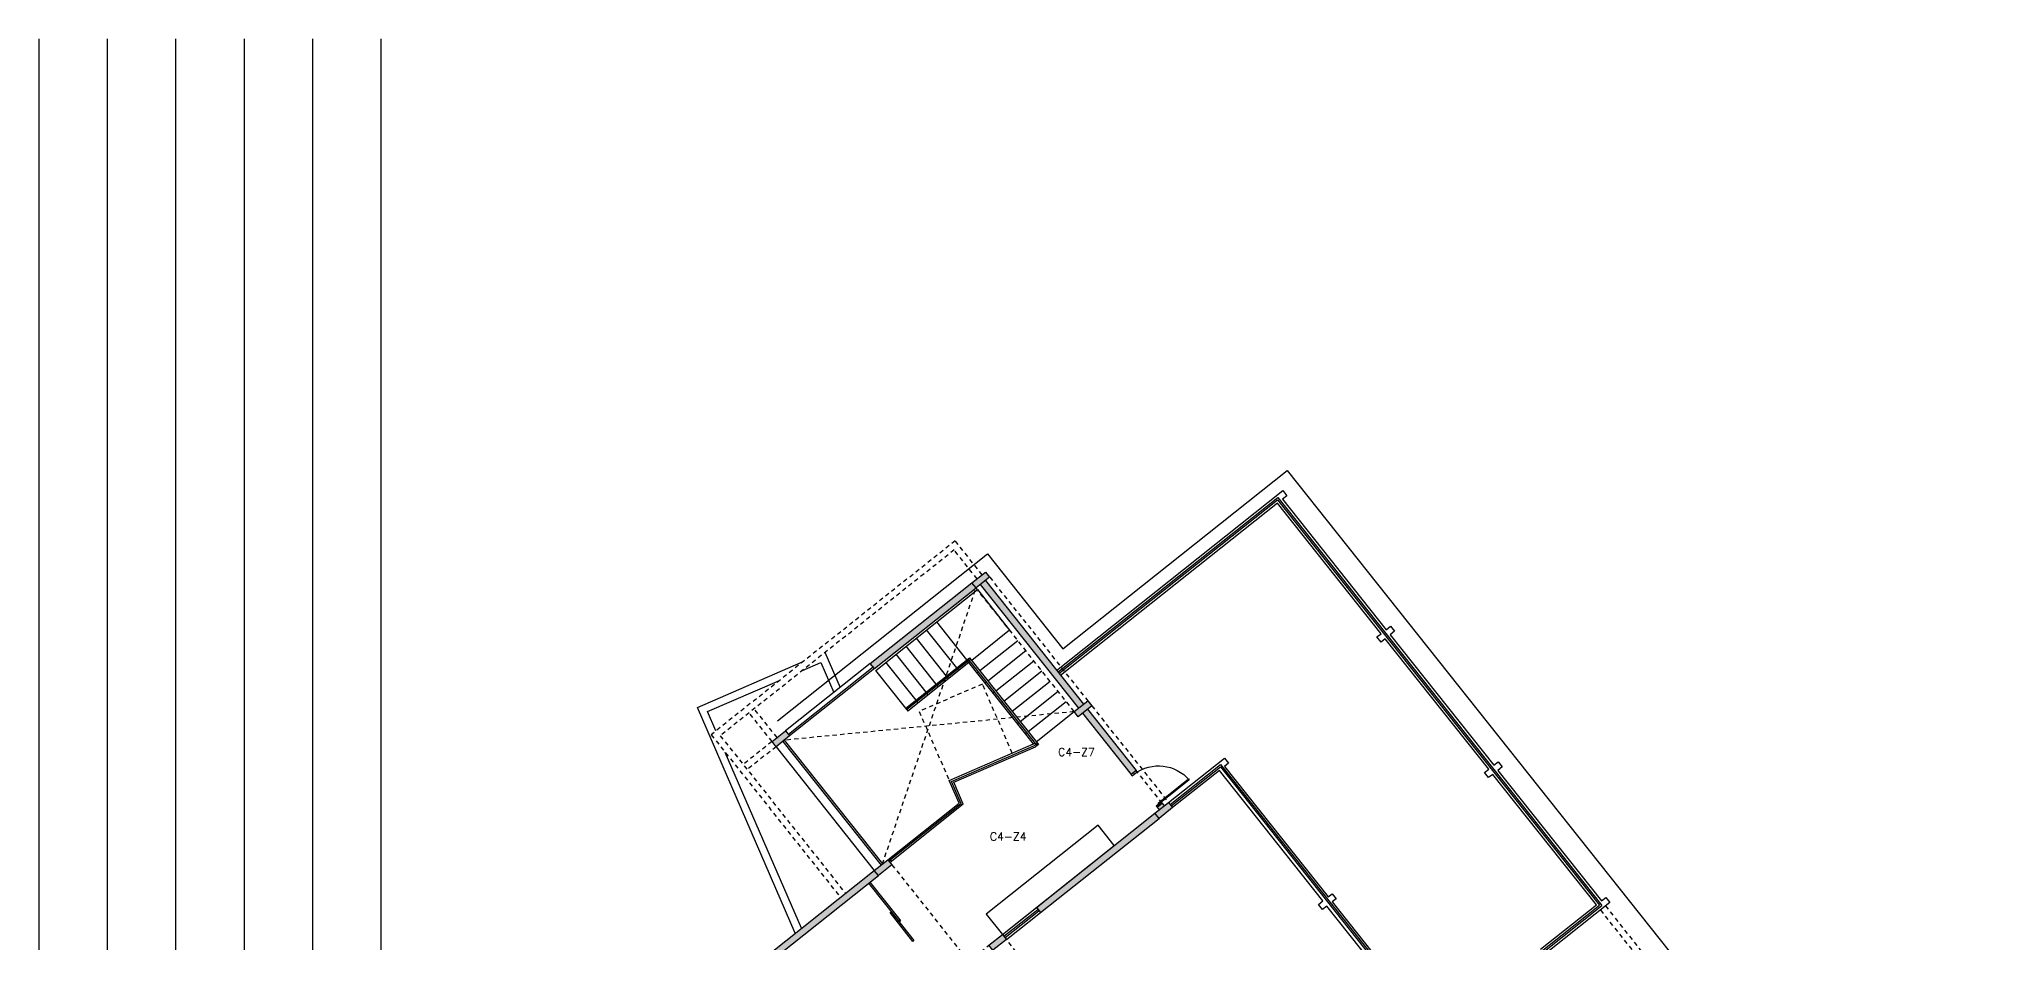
# Model space of a CAD drawing. Header units: metres. Extents: x 51 to 18146, y -212 to 18074.
# Drawn here: x 3265.7 to 3322.4, y 2255.7 to 2282.1 of the extents above; entities that cross this region are included whole.
import ezdxf

# ---------------------------------------------------------------- set-up
doc = ezdxf.new("R2010")
doc.units = ezdxf.units.M
doc.linetypes.add('HIDDEN2', pattern=[0.1875, 0.125, -0.0625])
doc.layers.get('0').update_dxf_attribs({"color": 250})
doc.layers.add('AY', color=1, linetype='Continuous')
doc.layers.add('NO', color=250, linetype='Continuous')
doc.layers.get('0').freeze()
doc.styles.add('ROMANS', font='romans', dxfattribs={"height": 0.13})

# ---------------------------------------------------------------- blocks, each defined once
blk = doc.blocks.new('*U143')
for points in [[(0.03, 0.975), (0.03, 0.075), (0.06, 0.075), (0.06, 0.975)], [(0.03, 0), (0, 0), (0, 0.15), (0.03, 0.15)], [(0.96, 0), (0.93, 0), (0.93, 0.15), (0.96, 0.15)]]:
    blk.add_lwpolyline(points, close=True)
blk.add_arc((-0.01, 0.035), 0.941, 2.452, 87.548)
blk = doc.blocks.new('PISO 1')
at = {"layer": 'NO', "true_color": 0x121212}
h = blk.add_hatch(color=250, dxfattribs=at)
h.dxf.hatch_style = 1
h.paths.add_polyline_path([(282.647, 348.522), (282.765, 348.373), (282.369, 348.058), (282.251, 348.207)])
h.paths.add_polyline_path([(273.846, 346.379), (273.964, 346.231), (273.568, 345.916), (273.45, 346.065)])
h.paths.add_polyline_path([(279.296, 350.707), (279.414, 350.559), (279.018, 350.244), (278.9, 350.392)])
h.paths.add_polyline_path([(287.614, 328.23), (287.732, 328.082), (288.129, 328.396), (288.01, 328.545)])
h.paths.add_polyline_path([(285.008, 345.549), (285.126, 345.401), (284.73, 345.086), (284.612, 345.235)])
h.paths.add_polyline_path([(276.306, 354.472), (276.424, 354.324), (276.027, 354.009), (275.909, 354.157)])
h.paths.add_polyline_path([(284.467, 332.193), (284.585, 332.045), (284.981, 332.36), (284.863, 332.508)])
h.paths.add_polyline_path([(281.319, 336.157), (281.437, 336.008), (281.833, 336.323), (281.715, 336.471)])
h.paths.add_polyline_path([(278.171, 340.12), (278.289, 339.971), (278.686, 340.286), (278.568, 340.435)])
h.paths.add_polyline_path([(275.811, 343.092), (275.929, 342.944), (276.325, 343.258), (276.207, 343.407)])
h.paths.add_polyline_path([(294.451, 333.66), (294.569, 333.511), (294.172, 333.196), (294.054, 333.345)])
h.paths.add_polyline_path([(291.303, 337.623), (291.421, 337.474), (291.025, 337.16), (290.907, 337.308)])
h.paths.add_polyline_path([(288.156, 341.586), (288.274, 341.438), (287.877, 341.123), (287.759, 341.271)])
h.paths.add_polyline_path([(285.142, 355.35), (285.26, 355.201), (284.863, 354.886), (284.745, 355.035)])
h.paths.add_polyline_path([(282.151, 359.115), (282.269, 358.966), (281.873, 358.652), (281.755, 358.8)])
h.paths.add_polyline_path([(287.502, 352.377), (287.62, 352.229), (287.224, 351.914), (287.106, 352.063)])
at = {"layer": 'NO', "true_color": 0x515152}
h = blk.add_hatch(color=251, dxfattribs=at)
h.dxf.hatch_style = 1
h.paths.add_polyline_path([(281.873, 358.652), (281.755, 358.8), (278.783, 356.439), (278.901, 356.291)])
h = blk.add_hatch(color=251, dxfattribs=at)
h.dxf.hatch_style = 1
h.paths.add_polyline_path([(284.869, 355.133), (285.018, 355.252), (282.146, 358.868), (281.997, 358.75)])
h.paths.add_polyline_path([(285.136, 355.103), (284.987, 354.985), (286.411, 353.192), (286.56, 353.31)])
h = blk.add_hatch(color=251, dxfattribs=at)
h.dxf.hatch_style = 1
h.paths.add_polyline_path([(287.224, 351.914), (287.106, 352.063), (283.638, 349.309), (283.756, 349.16), (283.855, 349.239), (283.855, 349.239), (283.954, 349.317)])
h.paths.add_polyline_path([(287.378, 352.279), (287.315, 352.358), (287.167, 352.24), (287.23, 352.161)])
h = blk.add_hatch(color=251, dxfattribs=at)
h.dxf.hatch_style = 1
h.paths.add_polyline_path([(278.289, 339.971), (278.171, 340.12), (276.14, 338.507), (276.258, 338.358)])
h.paths.add_polyline_path([(273.568, 345.916), (273.45, 346.065), (271.419, 344.451), (271.537, 344.303)])
h.paths.add_polyline_path([(279.018, 350.244), (278.9, 350.392), (273.846, 346.379), (273.964, 346.231)])
at = {"layer": 'AY', "color": 15}
for p, q in [((254.472, 374.703), (254.472, 250.238)), ((256.472, 374.703), (256.472, 250.238)), ((258.472, 374.703), (258.472, 250.238)), ((260.472, 374.703), (260.472, 250.238)), ((262.472, 374.703), (262.472, 250.238)), ((264.472, 374.703), (264.472, 250.238))]:
    blk.add_line(p, q, dxfattribs=at)
at = {"layer": 'NO'}
for p, q in [((284.265, 356.189), (290.695, 361.296)), ((284.297, 356.149), (290.687, 361.225)), ((290.687, 361.225), (300.099, 349.375)), ((290.695, 361.296), (300.17, 349.367)), ((278.783, 356.439), (281.755, 358.8)), ((278.901, 356.291), (281.873, 358.652)), ((281.997, 358.75), (284.869, 355.133)), ((282.146, 358.868), (285.018, 355.252)), ((278.94, 356.241), (280.723, 357.658)), ((281.308, 356.312), (280.426, 357.422)), ((280.416, 355.604), (279.534, 356.713)), ((280.713, 355.84), (279.832, 356.95)), ((281.01, 356.076), (280.129, 357.186)), ((281.983, 356.234), (283.093, 357.116)), ((282.219, 355.937), (283.329, 356.819)), ((278.783, 356.439), (276.306, 354.472)), ((278.869, 356.33), (276.392, 354.363)), ((278.901, 356.291), (276.424, 354.324)), ((278.901, 356.291), (278.783, 356.439)), ((279.821, 355.132), (278.94, 356.241)), ((280.119, 355.368), (279.237, 356.477)), ((281.668, 356.469), (279.884, 355.052)), ((281.37, 356.233), (281.339, 356.272)), ((281.676, 356.54), (281.644, 356.58)), ((283.556, 354.091), (281.668, 356.469)), ((281.676, 356.54), (281.715, 356.571)), ((281.904, 356.172), (281.943, 356.203)), ((282.455, 355.64), (283.565, 356.521)), ((282.691, 355.343), (283.801, 356.224)), ((280.479, 355.524), (280.447, 355.564)), ((280.776, 355.761), (280.745, 355.8)), ((281.073, 355.997), (281.042, 356.036)), ((282.14, 355.874), (282.179, 355.906)), ((282.376, 355.577), (282.416, 355.609)), ((282.927, 355.046), (284.037, 355.927)), ((283.163, 354.748), (284.273, 355.63)), ((279.853, 355.092), (279.884, 355.052)), ((279.861, 355.163), (279.892, 355.123)), ((280.182, 355.288), (280.15, 355.328)), ((282.612, 355.28), (282.652, 355.311)), ((282.848, 354.983), (282.888, 355.014)), ((283.399, 354.451), (284.509, 355.332)), ((284.987, 354.985), (286.411, 353.192)), ((285.136, 355.103), (286.56, 353.31)), ((283.084, 354.685), (283.124, 354.717)), ((283.32, 354.388), (283.36, 354.42)), ((276.027, 354.009), (278.9, 350.392)), ((276.226, 354.166), (279.098, 350.55)), ((276.265, 354.198), (279.137, 350.581)), ((281.156, 352.995), (283.583, 354.047)), ((281.222, 352.969), (283.609, 354.003)), ((283.627, 354.083), (283.583, 354.047)), ((283.659, 354.043), (283.609, 354.003)), ((283.627, 354.083), (283.667, 354.114)), ((283.627, 354.083), (283.667, 354.114)), ((286.56, 353.31), (286.411, 353.192)), ((287.549, 352.318), (289.025, 353.49)), ((287.581, 352.278), (289.017, 353.419)), ((289.017, 353.419), (295.305, 345.503)), ((289.025, 353.49), (295.313, 345.574)), ((281.438, 352.344), (281.156, 352.995)), ((281.5, 352.329), (281.222, 352.969)), ((281.438, 352.344), (279.327, 350.668)), ((281.5, 352.329), (279.359, 350.628)), ((287.315, 352.358), (287.167, 352.24)), ((287.167, 352.24), (287.23, 352.161)), ((287.315, 352.358), (287.378, 352.279)), ((283.638, 349.309), (287.106, 352.063)), ((283.756, 349.16), (287.224, 351.914)), ((279.327, 350.668), (279.359, 350.628)), ((279.367, 350.699), (279.398, 350.659)), ((273.846, 346.379), (278.9, 350.392)), ((273.964, 346.231), (279.018, 350.244)), ((278.73, 350.016), (279.604, 348.916)), ((278.77, 350.047), (279.643, 348.947)), ((282.647, 348.522), (283.638, 349.309)), ((283.638, 349.309), (283.756, 349.16)), ((295.305, 345.503), (300.17, 349.367)), ((295.313, 345.574), (300.099, 349.375)), ((282.691, 348.467), (283.681, 349.254)), ((282.722, 348.428), (283.713, 349.214)), ((282.765, 348.373), (283.756, 349.16))]:
    blk.add_line(p, q, dxfattribs=at)
at = {"layer": 'NO', "linetype": 'HIDDEN2'}
for p, q in [((281.265, 360.027), (274.132, 354.361)), ((281.234, 359.76), (274.398, 354.331)), ((281.903, 358.918), (281.234, 359.76)), ((282.052, 359.036), (281.265, 360.027)), ((282.274, 358.961), (285.142, 355.35)), ((279.137, 350.581), (281.873, 358.652)), ((284.745, 355.035), (281.873, 358.652)), ((275.909, 354.157), (275.24, 355)), ((276.058, 354.276), (275.389, 355.118)), ((284.745, 355.035), (276.265, 354.198)), ((285.26, 355.201), (287.502, 352.377)), ((274.132, 354.361), (277.909, 349.606)), ((274.398, 354.331), (278.057, 349.724)), ((275.909, 354.157), (275.067, 353.489)), ((276.027, 354.009), (275.185, 353.34)), ((287.315, 352.358), (286.56, 353.31)), ((300.276, 349.354), (311.175, 335.632)), ((300.128, 349.236), (311.026, 335.514)), ((285.008, 345.549), (282.765, 348.373))]:
    blk.add_line(p, q, dxfattribs=at)
at = {"layer": 'NO'}
for points in [[(276.07, 354.769), (282.213, 359.648), (284.416, 356.874), (290.975, 362.083), (302.739, 347.271), (301.104, 345.972), (309.824, 334.993), (311.028, 335.515)], [(284.226, 356.238), (290.844, 361.495), (290.962, 361.346), (290.834, 361.244), (293.863, 357.429), (293.992, 357.532), (294.11, 357.383), (293.981, 357.281), (297.011, 353.466), (297.14, 353.568), (297.258, 353.42), (297.129, 353.318), (300.158, 349.503), (300.287, 349.605), (300.405, 349.457), (298.641, 348.056)], [(295.165, 345.537), (292.135, 349.352), (292.006, 349.249), (291.888, 349.398), (292.017, 349.5), (288.988, 353.315), (287.62, 352.229)], [(287.502, 352.377), (289.137, 353.676), (289.255, 353.527), (289.136, 353.433), (292.166, 349.618), (292.285, 349.713), (292.403, 349.564), (292.284, 349.47), (295.313, 345.655)], [(298.375, 348.087), (300.01, 349.385), (296.98, 353.199), (296.861, 353.105), (296.743, 353.254), (296.862, 353.348), (293.833, 357.163), (293.714, 357.068), (293.596, 357.217), (293.715, 357.311), (290.685, 361.126), (284.344, 356.09)], [(281.605, 356.548), (280.723, 357.658), (281.912, 358.602), (282.857, 357.413), (281.747, 356.532)], [(281.707, 356.5), (281.668, 356.469), (281.636, 356.508)], [(283.636, 354.154), (284.745, 355.035)], [(279.296, 350.707), (281.376, 352.36), (281.09, 353.021), (283.556, 354.091), (283.596, 354.122)]]:
    blk.add_lwpolyline(points, dxfattribs=at)
for points in [[(282.151, 359.115), (282.269, 358.966), (281.873, 358.652), (281.755, 358.8)], [(279.821, 355.132), (281.684, 356.611), (283.698, 354.075), (283.659, 354.043), (281.676, 356.54), (279.853, 355.092)], [(285.142, 355.35), (285.26, 355.201), (284.863, 354.886), (284.745, 355.035)], [(276.306, 354.472), (276.424, 354.324), (276.027, 354.009), (275.909, 354.157)], [(287.502, 352.377), (287.62, 352.229), (287.224, 351.914), (287.106, 352.063)], [(282.175, 349.116), (282.647, 348.522), (285.917, 351.118), (285.445, 351.713)], [(279.296, 350.707), (279.414, 350.559), (279.018, 350.244), (278.9, 350.392)], [(279.391, 349.183), (280.06, 348.341), (280.03, 348.318), (279.361, 349.16)], [(279.643, 348.947), (279.667, 348.918), (279.627, 348.886), (279.604, 348.916)], [(282.647, 348.522), (282.765, 348.373), (282.369, 348.058), (282.251, 348.207)]]:
    blk.add_lwpolyline(points, close=True, dxfattribs=at)
at = {"layer": 'NO', "color": 51}
for points in [[(277.452, 356.771), (277.9, 355.738)], [(276.588, 348.557), (273.726, 355.154), (276.82, 356.497)], [(276.804, 356.241), (277.334, 356.471), (277.715, 355.592)], [(274.27, 354.472), (274.026, 355.036), (276.131, 355.949)], [(276.773, 348.704), (274.543, 353.844)]]:
    blk.add_lwpolyline(points, dxfattribs=at)
at = {"layer": 'NO', "linetype": 'HIDDEN2'}
for points in [[(282.935, 353.821), (282.059, 355.841), (280.213, 355.04), (281.09, 353.021)], [(279.414, 350.559), (281.657, 347.735), (282.251, 348.207)]]:
    blk.add_lwpolyline(points, dxfattribs=at)
at = {"layer": 'NO', "xscale": -1.265258788498485, "yscale": 1.265258788498485, "zscale": 1.265258788498485, "rotation": 308.4566051706481}
blk.add_blockref('*U143', (287.167, 352.24), dxfattribs=at)
at = {"color": 1, "char_height": 0.234, "attachment_point": 1, "style": 'ROMANS'}
for s, insert in [('{\\C52;\\c3000776;C4-\\C219;\\c6627684;Z7}', (284.274, 353.971)), ('{\\C52;\\c3000776;C4-\\C219;\\c6627684;Z4}', (282.279, 351.5))]:
    blk.add_mtext_dynamic_manual_height_columns(s, width=0.00132, gutter_width=0.00117, heights=[0.000234], dxfattribs=dict(at, insert=insert))

msp = doc.modelspace()

# ---------------------------------------------------------------- block references
at = {"layer": 'NO'}
msp.add_blockref('PISO 1', (3011.227, 1907.413), dxfattribs=at)

doc.saveas('drawing.dxf')
